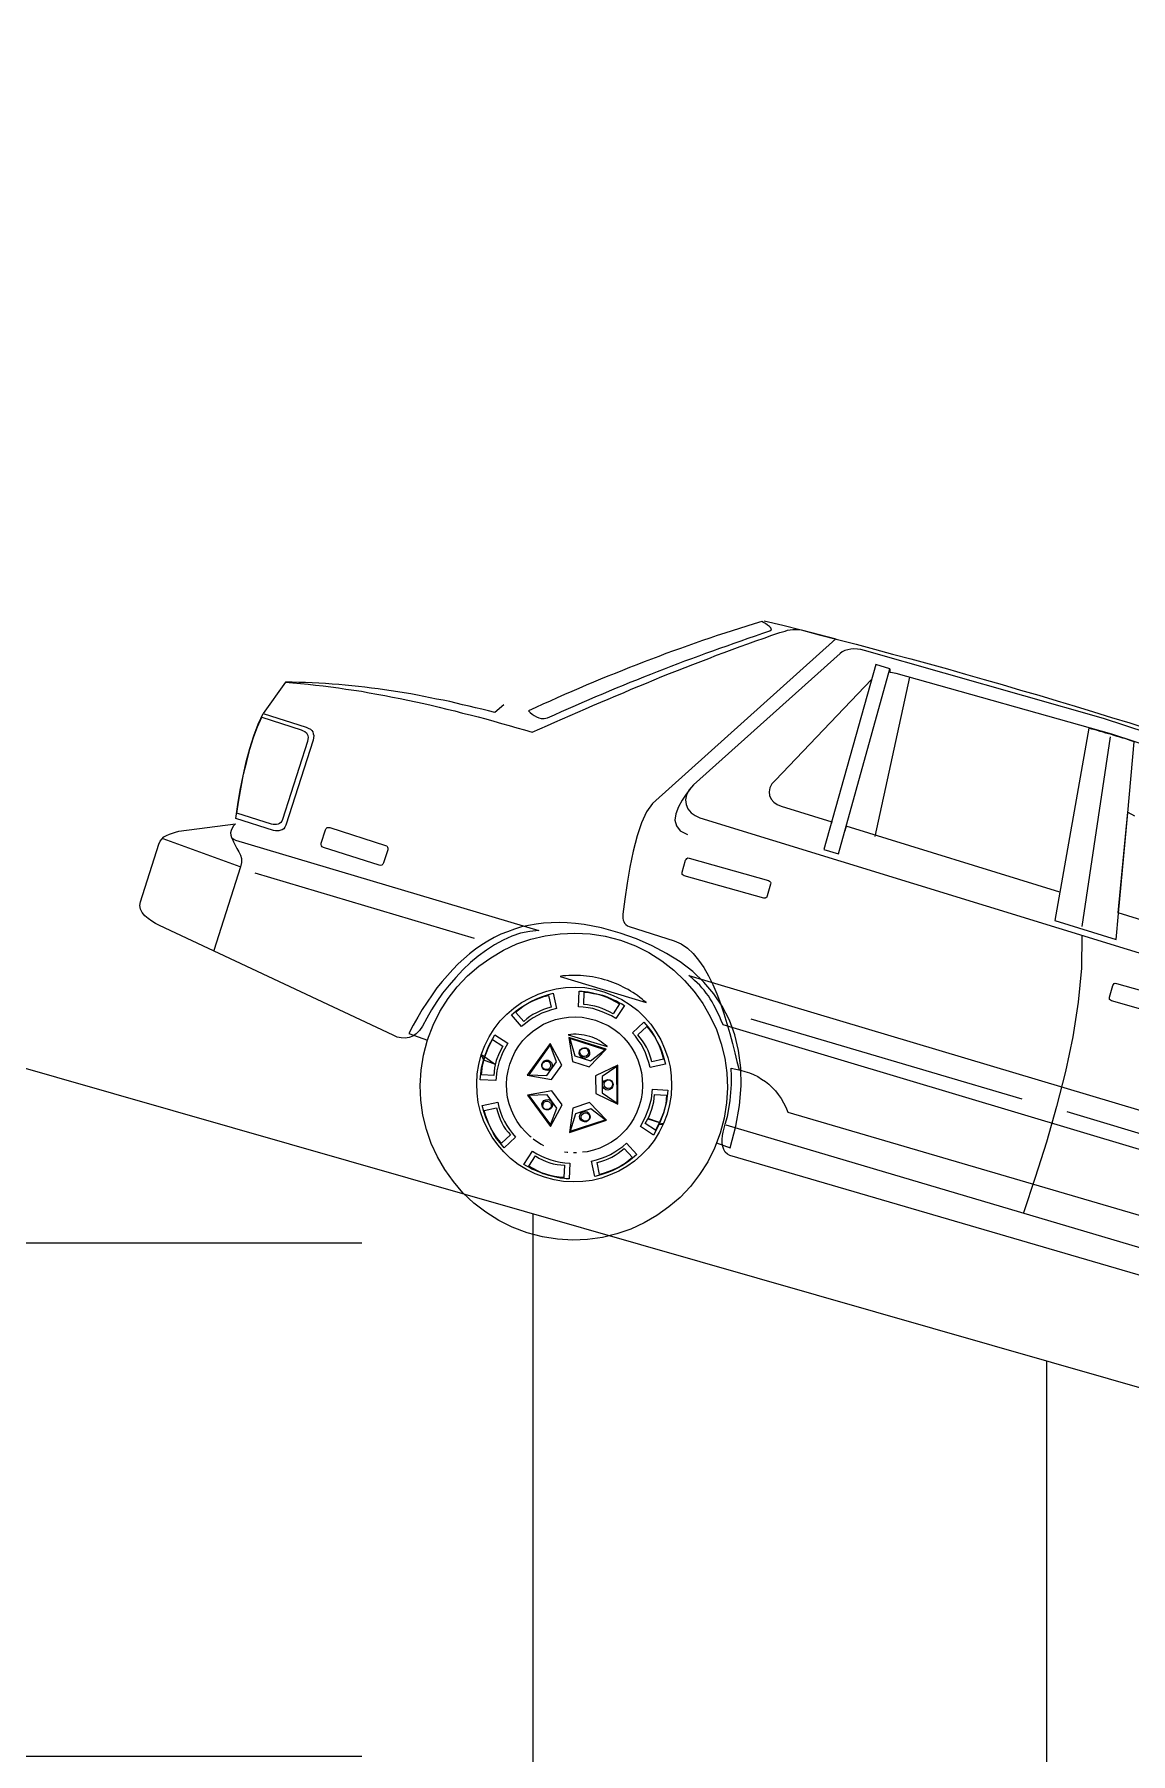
# Model space of a CAD drawing. Header units: centimetres. Extents: x -38353 to 28366, y -42745 to 17597.
# Drawn here: x 520.6 to 774.6, y -532.1 to -133.4 of the extents above; entities that cross this region are included whole.
import ezdxf

# ---------------------------------------------------------------- set-up
doc = ezdxf.new("R2010")
doc.units = ezdxf.units.CM
doc.header["$LTSCALE"] = 500
for name, color, linetype, lineweight in [('0-1', 250, 'Continuous', 9), ('A-DETL-GENF-2', 250, 'Continuous', 9), ('A-DETL-WIDE', 214, 'Continuous', 25), ('araba19_dwg-1', 250, 'Continuous', 9)]:
    doc.layers.add(name, color=color, linetype=linetype, lineweight=lineweight)

# ---------------------------------------------------------------- blocks, each defined once
blk = doc.blocks.new('araba19_dwg-V232-C vaziyet')
at = {"layer": '0-1'}
for p, q in [((-977.89, 4844.82), (-973.12, 4807.31)), ((-929.41, 4847.24), (-920.92, 4803.6)), ((-909.95, 4762), (-817.29, 4766.51)), ((-986.14, 4757.91), (-920.72, 4761.31)), ((-1105.77, 4751.47), (-1052.8, 4754.16)), ((-1109.44, 4751.65), (-1128.47, 4751.83)), ((-983.45, 4732.78), (-795.57, 4742.39))]:
    blk.add_line(p, q, dxfattribs=at)
at = {"layer": '0-1', "flags": 128}
for points in [[(-1013.95, 4845.93), (-1009.59, 4846.38), (-1005.22, 4846.77), (-1000.86, 4847.15), (-996.5, 4847.54), (-992.08, 4847.93), (-987.72, 4848.26), (-983.35, 4848.58), (-978.99, 4848.91), (-974.56, 4849.24), (-970.2, 4849.57), (-965.83, 4849.83), (-961.4, 4850.1), (-957.03, 4850.37), (-952.61, 4850.58), (-948.24, 4850.85), (-943.81, 4851.06), (-939.44, 4851.26), (-935.01, 4851.47), (-930.64, 4851.62), (-926.2, 4851.83), (-921.77, 4851.98)], [(-883.73, 4851.86), (-932.27, 4850.76), (-989.76, 4847.2), (-990.6, 4847.1), (-991.43, 4846.94), (-992.2, 4846.72), (-992.85, 4846.45), (-993.49, 4846.06), (-994.07, 4845.67), (-994.53, 4845.17), (-994.87, 4844.68), (-1016.73, 4804.64), (-1017.32, 4803.17), (-1017.5, 4801.91), (-1017.32, 4800.71), (-1016.86, 4799.72), (-1016.1, 4798.91), (-1015.11, 4798.3), (-1014.02, 4797.99), (-1012.81, 4797.87), (-822.33, 4805.75)], [(-982.83, 4845.13), (-982.55, 4844.42), (-981.9, 4844.51), (-981.18, 4844.61), (-929.32, 4848.02), (-889.23, 4848.9)], [(-1064.38, 4807.43), (-1065.71, 4805.08), (-1067.26, 4804.95), (-1068.82, 4804.82), (-1070.31, 4804.63), (-1071.86, 4804.49), (-1073.41, 4804.3), (-1074.91, 4804.17), (-1076.46, 4803.98), (-1077.95, 4803.78), (-1079.5, 4803.53), (-1080.99, 4803.34), (-1082.53, 4803.09), (-1084.02, 4802.9), (-1085.57, 4802.64), (-1087.06, 4802.39), (-1088.55, 4802.08), (-1090.09, 4801.83), (-1091.58, 4801.52), (-1093.07, 4801.21), (-1094.61, 4800.9), (-1096.1, 4800.59), (-1097.58, 4800.27), (-1099.06, 4799.9), (-1100.55, 4799.53), (-1102.03, 4799.16), (-1103.51, 4798.74), (-1104.99, 4798.36), (-1106.47, 4797.93), (-1107.95, 4797.44), (-1109.43, 4797.01), (-1110.9, 4796.52), (-1112.38, 4796.03), (-1113.86, 4795.54), (-1112.2, 4795.98), (-1110.48, 4796.42), (-1108.76, 4796.87), (-1107.04, 4797.25), (-1105.32, 4797.63), (-1103.59, 4798.01), (-1101.81, 4798.4), (-1100.09, 4798.72), (-1098.31, 4799.1), (-1096.52, 4799.42), (-1094.73, 4799.69), (-1092.95, 4800.01), (-1091.1, 4800.28), (-1089.31, 4800.55), (-1087.47, 4800.81), (-1085.68, 4801.08), (-1083.83, 4801.29), (-1081.98, 4801.55), (-1080.19, 4801.76), (-1078.34, 4801.97), (-1076.49, 4802.11), (-1074.64, 4802.32), (-1072.79, 4802.47), (-1070.94, 4802.68), (-1069.08, 4802.83), (-1067.23, 4802.97), (-1065.32, 4803.12), (-1063.46, 4803.21), (-1061.61, 4803.36), (-1059.75, 4803.45), (-1057.9, 4803.59), (-1056.04, 4803.68), (-1054.67, 4805.01), (-1053.23, 4806.33), (-1051.85, 4807.6), (-1050.47, 4808.92), (-1049.03, 4810.25), (-1047.66, 4811.58), (-1046.22, 4812.85), (-1044.84, 4814.17), (-1043.4, 4815.5), (-1042.02, 4816.77), (-1040.59, 4818.09), (-1039.14, 4819.36), (-1037.77, 4820.69), (-1036.33, 4821.96), (-1034.89, 4823.22), (-1033.45, 4824.55), (-1032.01, 4825.82), (-1030.57, 4827.09), (-1029.07, 4828.36), (-1027.63, 4829.63), (-1026.19, 4830.9), (-1024.69, 4832.17), (-1023.19, 4833.44), (-1021.75, 4834.7), (-1020.25, 4835.92), (-1018.75, 4837.19), (-1017.25, 4838.46), (-1015.75, 4839.67), (-1014.24, 4840.88), (-1012.68, 4842.15), (-1011.18, 4843.37), (-1009.62, 4844.58), (-1009.16, 4844.96), (-1008.63, 4845.29), (-1008.17, 4845.67), (-1007.58, 4845.93), (-1007.06, 4846.26), (-1006.47, 4846.47), (-1005.88, 4846.68), (-1005.22, 4846.77), (-996.92, 4847.52), (-1024.24, 4797.33), (-1024.92, 4795.07), (-1025.21, 4792.3), (-1025.11, 4789.07), (-1024.82, 4785.48), (-1024.28, 4781.73), (-1023.63, 4777.98), (-1022.91, 4774.35), (-1022.21, 4770.9), (-1022.07, 4770.43), (-1021.87, 4770.02), (-1021.67, 4769.61), (-1021.42, 4769.32), (-1021.1, 4769.04), (-1020.73, 4768.82), (-1020.31, 4768.71), (-1019.83, 4768.68), (-1008.92, 4769.01), (-1007.18, 4768.92), (-1005.48, 4768.46), (-1003.76, 4767.7), (-1002.09, 4766.7), (-1000.35, 4765.46), (-998.73, 4764.04), (-997.09, 4762.43), (-995.51, 4760.71), (-993.92, 4758.86), (-992.45, 4756.95), (-990.98, 4754.98), (-989.63, 4753.07), (-988.27, 4751.09), (-987.05, 4749.23), (-985.88, 4747.49), (-984.78, 4745.8)], [(-985.95, 4841.38), (-999.2, 4811.95), (-999.68, 4810.85), (-999.82, 4809.82), (-999.71, 4808.93), (-999.31, 4808.11), (-998.68, 4807.48), (-997.88, 4807.03), (-996.97, 4806.78), (-995.95, 4806.71), (-983.67, 4807.23), (-983.65, 4806.87)], [(-836.62, 4812.45), (-914.06, 4809.38), (-919.75, 4832.15), (-918, 4831.88)], [(-928.4, 4809.42), (-980.2, 4807.33), (-980.15, 4806.25)], [(-1017.1, 4803.55), (-1017.63, 4802.02), (-1018.03, 4800.38), (-1018.36, 4798.63), (-1018.35, 4796.95), (-1018.09, 4795.46), (-1017.32, 4794.3), (-1016.08, 4793.51), (-1014.21, 4793.3)], [(-920.29, 4801.71), (-917.79, 4794.45), (-915.87, 4786.8), (-914.41, 4778.83), (-913.3, 4770.66), (-912.55, 4762.3), (-912.02, 4753.74), (-911.73, 4745.11), (-911.56, 4736.48)], [(-1113.86, 4795.54), (-1116.33, 4786.97), (-1105.85, 4787.28), (-1105.3, 4787.25), (-1104.76, 4787.16), (-1104.33, 4787), (-1104.02, 4786.77), (-1103.77, 4786.42), (-1103.51, 4786.07), (-1103.42, 4785.54), (-1103.34, 4785), (-1102.72, 4764.27), (-1102.75, 4763.79), (-1102.91, 4763.36), (-1103.14, 4763.05), (-1103.43, 4762.8), (-1103.78, 4762.54), (-1104.13, 4762.41), (-1104.54, 4762.27), (-1104.96, 4762.19), (-1114.19, 4761.93), (-1114.82, 4765.14), (-1115.4, 4768.47), (-1115.85, 4771.81), (-1116.25, 4775.09), (-1116.52, 4778.26), (-1116.61, 4781.37), (-1116.56, 4784.26), (-1116.33, 4786.97)], [(-791.32, 4764.2), (-991.73, 4754.41), (-992.49, 4755.21), (-993.19, 4756.02), (-993.94, 4756.7), (-994.57, 4757.39), (-995.26, 4758.02), (-995.89, 4758.59), (-996.57, 4759.1), (-997.2, 4759.61), (-997.88, 4760.06), (-998.56, 4760.51), (-999.24, 4760.89), (-999.92, 4761.28), (-1000.65, 4761.61), (-1001.39, 4761.93), (-1002.18, 4762.25), (-1003.04, 4762.57), (-785.45, 4773.29)], [(-984.07, 4728.07), (-980.7, 4728.05), (-981.13, 4733.25), (-981.96, 4738.07), (-983.07, 4742.46), (-984.57, 4746.41), (-986.36, 4749.98), (-988.37, 4753.13), (-990.72, 4755.96), (-993.36, 4758.41), (-996.16, 4760.5), (-999.24, 4762.27), (-1002.49, 4763.74), (-1005.97, 4764.89), (-1009.6, 4765.68), (-1013.35, 4766.22), (-1017.32, 4766.52), (-1021.34, 4766.51), (-1023.56, 4766.4), (-1025.77, 4766.24), (-1027.86, 4765.96), (-1029.82, 4765.62), (-1031.78, 4765.17), (-1033.68, 4764.72), (-1035.45, 4764.16), (-1037.16, 4763.48), (-1038.81, 4762.8), (-1040.39, 4762), (-1041.91, 4761.15), (-1043.37, 4760.24), (-1044.7, 4759.22), (-1046.03, 4758.14), (-1047.3, 4757.06), (-1048.5, 4755.86), (-1049.58, 4754.55), (-1050.66, 4753.24), (-1051.67, 4751.87), (-1052.62, 4750.38), (-1053.51, 4748.84), (-1054.33, 4747.3), (-1055.09, 4745.65), (-1055.8, 4743.93), (-1056.49, 4742.16), (-1057.13, 4740.39), (-1057.64, 4738.51), (-1058.15, 4736.56), (-1058.65, 4734.56), (-1059.03, 4732.5), (-1059.42, 4730.44), (-1059.73, 4728.27), (-1055.17, 4728.25), (-1055.19, 4728.73), (-1055.17, 4728.73)], [(-1113.42, 4757.22), (-1112.85, 4756.59), (-1112.23, 4756.02), (-1111.6, 4755.45), (-1110.91, 4754.89), (-1110.34, 4754.25), (-1109.83, 4753.56), (-1109.55, 4752.73), (-1109.38, 4751.72), (-1108.78, 4731.35)], [(-799.48, 4736.33), (-980.14, 4726.4), (-980.81, 4726.49), (-981.42, 4726.76), (-981.92, 4727.22), (-982.43, 4727.79), (-982.82, 4728.49), (-983.1, 4729.26), (-983.32, 4730.15), (-983.42, 4730.98), (-983.57, 4732.84), (-983.72, 4734.69), (-983.98, 4736.53), (-984.37, 4738.38), (-984.82, 4740.22), (-985.33, 4742.05), (-985.95, 4743.82), (-986.63, 4745.53), (-985.56, 4745.7), (-984.43, 4745.87), (-983.35, 4745.92), (-982.27, 4745.98), (-981.25, 4745.9), (-980.16, 4745.78), (-979.13, 4745.52), (-978.1, 4745.27), (-977.12, 4744.96), (-976.14, 4744.53), (-975.22, 4744.03), (-974.29, 4743.41), (-973.36, 4742.8), (-972.49, 4742.06), (-971.67, 4741.26), (-970.84, 4740.34), (-795.08, 4749.92)], [(-1025.03, 4715.03), (-1025.27, 4715.08), (-1025.39, 4715.14), (-1026.68, 4715.74), (-1027.97, 4716.45), (-1029.22, 4717.36), (-1030.34, 4718.32), (-1031.41, 4719.41), (-1032.37, 4720.63), (-1033.21, 4721.91), (-1033.88, 4723.25), (-1034.48, 4724.73), (-1034.92, 4726.21), (-1035.17, 4727.75), (-1035.3, 4729.37), (-1035.26, 4730.99), (-1035.1, 4732.55), (-1034.75, 4734.07), (-1034.28, 4735.53), (-1033.62, 4736.94), (-1032.9, 4738.24), (-1032.01, 4739.48), (-1031.04, 4740.67), (-1029.95, 4741.68), (-1028.73, 4742.64), (-1027.45, 4743.48), (-1026.11, 4744.14), (-1024.63, 4744.75), (-1023.15, 4745.18), (-1021.61, 4745.43), (-1019.99, 4745.57), (-1018.37, 4745.53), (-1016.8, 4745.36), (-1015.28, 4745.01), (-1013.82, 4744.54), (-1012.41, 4743.89), (-1011.12, 4743.17), (-1009.88, 4742.27), (-1008.69, 4741.31), (-1007.68, 4740.21), (-1006.72, 4739), (-1005.88, 4737.72), (-1005.22, 4736.37), (-1004.61, 4734.9), (-1004.18, 4733.42), (-1003.92, 4731.87), (-1003.79, 4730.26), (-1003.83, 4728.64), (-1004, 4727.07), (-1004.34, 4725.55), (-1004.82, 4724.09), (-1005.47, 4722.68), (-1006.19, 4721.39), (-1007.09, 4720.14), (-1008.05, 4719.02), (-1009.14, 4717.95), (-1010.36, 4716.99), (-1011.64, 4716.15), (-1012.64, 4715.68)], [(-1024.42, 4714.82), (-1023.81, 4714.61), (-1022.29, 4714.26), (-1021.69, 4714.17)], [(-1015.76, 4714.51), (-1015.94, 4714.44), (-1016.53, 4714.36)], [(-1013.87, 4715.14), (-1014.46, 4714.87), (-1014.52, 4714.87)]]:
    blk.add_lwpolyline(points, dxfattribs=at)
for points in [[(-919.69, 4832.04), (-923.75, 4848.05), (-924.47, 4848.01), (-925.18, 4848.04), (-925.84, 4848.01), (-926.56, 4847.97), (-927.28, 4847.94), (-927.94, 4847.91), (-928.6, 4847.88), (-929.32, 4847.9), (-929.97, 4847.81), (-930.63, 4847.78), (-931.29, 4847.75), (-932.01, 4847.71), (-932.67, 4847.68), (-933.33, 4847.65), (-934.04, 4847.56), (-934.7, 4847.53), (-927.31, 4802.88), (-912.46, 4803.46), (-913.93, 4809.27), (-913.94, 4809.39)], [(-1058.53, 4808.06), (-1058.04, 4807.79), (-1057.49, 4807.57), (-1056.94, 4807.42), (-1056.34, 4807.33), (-1055.74, 4807.3), (-1055.14, 4807.38), (-1054.49, 4807.6), (-1053.79, 4807.99), (-1052.52, 4809.19), (-1051.26, 4810.45), (-1049.94, 4811.65), (-1048.68, 4812.85), (-1047.42, 4814.05), (-1046.15, 4815.19), (-1044.89, 4816.39), (-1043.62, 4817.53), (-1042.35, 4818.67), (-1041.09, 4819.87), (-1039.76, 4821.01), (-1038.5, 4822.15), (-1037.23, 4823.23), (-1035.96, 4824.37), (-1034.64, 4825.52), (-1033.37, 4826.6), (-1032.04, 4827.74), (-1030.77, 4828.82), (-1029.45, 4829.96), (-1028.18, 4831.04), (-1026.85, 4832.12), (-1025.52, 4833.27), (-1024.19, 4834.35), (-1022.87, 4835.43), (-1021.54, 4836.51), (-1020.15, 4837.6), (-1018.82, 4838.68), (-1017.49, 4839.77), (-1016.11, 4840.91), (-1014.72, 4842), (-1013.33, 4843.08), (-1011.94, 4844.17), (-1011.72, 4844.48), (-1011.79, 4844.72), (-1012.04, 4844.94), (-1012.4, 4845.11), (-1012.89, 4845.26), (-1013.44, 4845.42), (-1013.98, 4845.51), (-1014.47, 4845.61), (-1015.92, 4844.52), (-1017.37, 4843.43), (-1018.81, 4842.34), (-1020.2, 4841.26), (-1021.65, 4840.17), (-1023.1, 4839.08), (-1024.48, 4837.94), (-1025.94, 4836.85), (-1027.32, 4835.7), (-1028.7, 4834.55), (-1030.09, 4833.41), (-1031.48, 4832.32), (-1032.93, 4831.18), (-1034.25, 4829.97), (-1035.63, 4828.83), (-1037.02, 4827.68), (-1038.4, 4826.48), (-1039.79, 4825.33), (-1041.11, 4824.13), (-1042.49, 4822.92), (-1043.88, 4821.72), (-1045.2, 4820.52), (-1046.52, 4819.31), (-1047.91, 4818.11), (-1049.23, 4816.84), (-1050.55, 4815.64), (-1051.93, 4814.38), (-1053.25, 4813.11), (-1054.57, 4811.85), (-1055.89, 4810.59), (-1057.21, 4809.33)], [(-986.18, 4844.97), (-983.24, 4800.53), (-979.76, 4800.69), (-982.83, 4845.13)], [(-909, 4793.84), (-889.86, 4795.11), (-889.62, 4795.06), (-889.37, 4794.95), (-889.24, 4794.72), (-889.17, 4794.48), (-888.98, 4791.61), (-889.03, 4791.37), (-889.13, 4791.12), (-889.31, 4790.94), (-889.6, 4790.86), (-908.68, 4789.66), (-908.98, 4789.7), (-909.23, 4789.81), (-909.36, 4789.99), (-909.43, 4790.28), (-909.62, 4793.1), (-909.58, 4793.4), (-909.47, 4793.64), (-909.3, 4793.77)], [(-1012.05, 4788.25), (-992.97, 4789.45), (-992.67, 4789.4), (-992.42, 4789.29), (-992.29, 4789.12), (-992.22, 4788.82), (-992.03, 4786.01), (-992.07, 4785.71), (-992.18, 4785.47), (-992.36, 4785.34), (-992.65, 4785.26), (-1011.79, 4784), (-1012.04, 4784.05), (-1012.28, 4784.15), (-1012.41, 4784.39), (-1012.48, 4784.62), (-1012.68, 4787.5), (-1012.63, 4787.74), (-1012.52, 4787.98), (-1012.35, 4788.17)], [(-1116.29, 4786.07), (-1106.76, 4786.34), (-1106.22, 4786.31), (-1105.8, 4786.27), (-1105.37, 4786.11), (-1105.06, 4785.88), (-1104.81, 4785.59), (-1104.61, 4785.24), (-1104.53, 4784.83), (-1104.44, 4784.29), (-1103.85, 4765.3), (-1103.89, 4764.88), (-1104.05, 4764.51), (-1104.21, 4764.2), (-1104.5, 4763.95), (-1104.79, 4763.75), (-1105.15, 4763.62), (-1105.5, 4763.48), (-1105.92, 4763.4), (-1114.37, 4763.18), (-1114.93, 4766.15), (-1115.43, 4769.13), (-1115.87, 4772.17), (-1116.19, 4775.21), (-1116.45, 4778.14), (-1116.53, 4780.96), (-1116.47, 4783.6)], [(-1092.9, 4767.2), (-1079.35, 4767.6), (-1079.05, 4767.55), (-1078.8, 4767.39), (-1078.61, 4767.15), (-1078.54, 4766.8), (-1078.45, 4763.62), (-1078.49, 4763.26), (-1078.66, 4763.01), (-1078.89, 4762.82), (-1079.25, 4762.74), (-1092.73, 4762.35), (-1093.09, 4762.39), (-1093.34, 4762.56), (-1093.53, 4762.79), (-1093.6, 4763.14), (-1093.7, 4766.38), (-1093.65, 4766.68), (-1093.49, 4766.99), (-1093.25, 4767.12)], [(-1020.67, 4764.98), (-1017.01, 4764.91), (-1013.51, 4764.48), (-1010.05, 4763.68), (-1006.76, 4762.58), (-1003.57, 4761.17), (-1000.61, 4759.45), (-997.81, 4757.48), (-995.19, 4755.27), (-992.79, 4752.86), (-990.69, 4750.14), (-988.81, 4747.29), (-987.22, 4744.18), (-985.93, 4741), (-984.94, 4737.63), (-984.29, 4734.12), (-984, 4730.47), (-984.06, 4726.81), (-984.5, 4723.32), (-985.29, 4719.86), (-986.4, 4716.56), (-987.81, 4713.38), (-989.53, 4710.42), (-991.49, 4707.62), (-993.71, 4705), (-996.12, 4702.6), (-998.84, 4700.5), (-1001.69, 4698.62), (-1004.79, 4697.03), (-1007.97, 4695.74), (-1011.34, 4694.74), (-1014.85, 4694.1), (-1018.5, 4693.81), (-1022.16, 4693.87), (-1025.66, 4694.31), (-1029.12, 4695.1), (-1032.41, 4696.21), (-1035.6, 4697.62), (-1038.56, 4699.33), (-1041.35, 4701.3), (-1043.98, 4703.52), (-1046.37, 4705.93), (-1048.48, 4708.65), (-1050.36, 4711.5), (-1051.94, 4714.6), (-1053.23, 4717.78), (-1054.23, 4721.15), (-1054.88, 4724.66), (-1055.17, 4728.31), (-1055.11, 4731.97), (-1054.67, 4735.47), (-1053.87, 4738.93), (-1052.77, 4742.22), (-1051.36, 4745.41), (-1049.64, 4748.37), (-1047.67, 4751.16), (-1045.46, 4753.79), (-1043.05, 4756.18), (-1040.33, 4758.29), (-1037.48, 4760.16), (-1034.38, 4761.75), (-1031.2, 4763.04), (-1027.82, 4764.04), (-1024.32, 4764.69)], [(-1113.83, 4760.69), (-1114.1, 4760.13), (-1114.19, 4759.53), (-1114.28, 4758.92), (-1114.2, 4758.39), (-1113.99, 4757.86), (-1113.61, 4757.46), (-1113.18, 4757.24), (-1112.52, 4757.15), (-1039.31, 4760.8), (-1041.19, 4759.92), (-1043.06, 4758.82), (-1044.74, 4757.48), (-1046.34, 4755.96), (-1047.88, 4754.27), (-1049.24, 4752.46), (-1050.59, 4750.54), (-1051.75, 4748.51), (-1052.85, 4746.35), (-1053.82, 4744.15), (-1054.68, 4741.95), (-1055.47, 4739.69), (-1056.09, 4737.44), (-1056.64, 4735.19), (-1057.02, 4733.02), (-1057.34, 4730.9), (-1057.64, 4729.75), (-1058.08, 4728.77), (-1058.64, 4727.96), (-1059.33, 4727.39), (-1060.15, 4726.93), (-1061.04, 4726.71), (-1061.99, 4726.6), (-1063.02, 4726.67), (-1122.58, 4732.61), (-1123.6, 4732.74), (-1124.57, 4732.94), (-1125.61, 4733.25), (-1126.52, 4733.62), (-1127.33, 4734.13), (-1127.96, 4734.76), (-1128.41, 4735.46), (-1128.57, 4736.35), (-1129, 4750.37), (-1128.97, 4751.09), (-1128.76, 4751.7), (-1128.43, 4752.32), (-1127.98, 4752.88), (-1127.46, 4753.38), (-1126.88, 4753.83), (-1126.3, 4754.28), (-1125.67, 4754.73)], [(-1020.32, 4752.45), (-1018.04, 4752.38), (-1015.8, 4752.13), (-1013.62, 4751.63), (-1011.49, 4750.95), (-1009.52, 4750.03), (-1007.61, 4748.98), (-1005.81, 4747.68), (-1004.19, 4746.32), (-1002.67, 4744.71), (-1001.33, 4743.03), (-1000.1, 4741.17), (-999.11, 4739.24), (-998.3, 4737.18), (-997.65, 4735.05), (-997.25, 4732.85), (-997.08, 4730.52), (-997.15, 4728.23), (-997.41, 4726), (-997.9, 4723.82), (-998.58, 4721.69), (-999.51, 4719.72), (-1000.56, 4717.81), (-1001.85, 4716.01), (-1003.22, 4714.39), (-1004.82, 4712.87), (-1006.5, 4711.53), (-1008.36, 4710.3), (-1010.3, 4709.31), (-1012.36, 4708.49), (-1014.49, 4707.85), (-1016.69, 4707.45), (-1019.02, 4707.28), (-1021.3, 4707.35), (-1023.53, 4707.6), (-1025.72, 4708.1), (-1027.85, 4708.78), (-1029.81, 4709.71), (-1031.72, 4710.76), (-1033.53, 4712.05), (-1035.15, 4713.47), (-1036.67, 4715.02), (-1038.01, 4716.7), (-1039.23, 4718.56), (-1040.23, 4720.5), (-1041.04, 4722.56), (-1041.68, 4724.69), (-1042.09, 4726.89), (-1042.26, 4729.22), (-1042.19, 4731.5), (-1041.93, 4733.73), (-1041.43, 4735.91), (-1040.76, 4738.05), (-1039.83, 4740.01), (-1038.78, 4741.92), (-1037.49, 4743.72), (-1036.06, 4745.35), (-1034.51, 4746.86), (-1032.84, 4748.2), (-1030.97, 4749.43), (-1029.04, 4750.42), (-1026.98, 4751.24), (-1024.85, 4751.88), (-1022.65, 4752.28)], [(-1010.28, 4753.35), (-1010.89, 4753.56), (-1011.44, 4753.77), (-1012.05, 4753.98), (-1012.66, 4754.2), (-1013.27, 4754.35), (-1013.93, 4754.5), (-1014.54, 4754.65), (-1015.21, 4754.8), (-1015.81, 4754.89), (-1016.48, 4754.98), (-1017.14, 4755.06), (-1017.8, 4755.09), (-1018.46, 4755.12), (-1019.12, 4755.15), (-1019.79, 4755.18), (-1020.44, 4755.15), (-1021.16, 4755.11), (-1021.88, 4755.08), (-1022.6, 4754.99), (-1023.25, 4754.89), (-1023.97, 4754.8), (-1024.68, 4754.65), (-1025.33, 4754.5), (-1025.99, 4754.34), (-1026.7, 4754.19), (-1027.35, 4753.98), (-1028, 4753.77), (-1028.65, 4753.5), (-1029.24, 4753.29), (-1029.89, 4753.02), (-1030.53, 4752.75), (-1031.12, 4752.42)], [(-1025.82, 4750.69), (-1025.11, 4750.91), (-1024.45, 4751.06), (-1023.74, 4751.21), (-1023.08, 4751.3), (-1022.43, 4751.39), (-1021.71, 4751.49), (-1021.05, 4751.52), (-1020.39, 4751.55), (-1019.68, 4751.58), (-1019.02, 4751.56), (-1018.35, 4751.53), (-1017.63, 4751.44), (-1016.91, 4751.41), (-1016.24, 4751.27), (-1015.52, 4751.18), (-1014.79, 4751.04), (-1015.64, 4747.51), (-1016.8, 4747.76), (-1018, 4747.88), (-1019.15, 4747.95), (-1020.29, 4747.96), (-1021.48, 4747.9), (-1022.55, 4747.73), (-1023.68, 4747.5), (-1024.75, 4747.2)], [(-1024.62, 4750.81), (-1023.55, 4751.1), (-1022.48, 4751.27), (-1021.47, 4751.44), (-1020.39, 4751.49), (-1019.31, 4751.48), (-1018.23, 4751.41), (-1017.14, 4751.22), (-1015.99, 4751.04), (-1016.64, 4748.31), (-1017.55, 4748.51), (-1018.51, 4748.58), (-1019.42, 4748.66), (-1020.32, 4748.67), (-1021.22, 4748.63), (-1022.11, 4748.47), (-1022.94, 4748.31), (-1023.77, 4748.09)], [(-1009.23, 4748.9), (-1008, 4748.18), (-1006.88, 4747.39), (-1005.82, 4746.6), (-1004.82, 4745.69), (-1003.81, 4744.71), (-1002.92, 4743.68), (-1002.09, 4742.58), (-1001.25, 4741.36), (-1004.35, 4739.47), (-1005.05, 4740.46), (-1005.76, 4741.38), (-1006.52, 4742.31), (-1007.34, 4743.11), (-1008.15, 4743.85), (-1009.08, 4744.53), (-1010.01, 4745.14), (-1010.94, 4745.7)], [(-1038.76, 4740.24), (-1038.04, 4741.47), (-1037.31, 4742.59), (-1036.46, 4743.65), (-1035.55, 4744.65), (-1034.63, 4745.6), (-1033.6, 4746.49), (-1032.44, 4747.38), (-1031.28, 4748.21), (-1029.39, 4745.12), (-1030.38, 4744.42), (-1031.3, 4743.71), (-1032.23, 4742.95), (-1033.03, 4742.13), (-1033.77, 4741.26), (-1034.45, 4740.39), (-1035.06, 4739.46), (-1035.62, 4738.47)], [(-1038.02, 4741.12), (-1037.47, 4742.1), (-1036.91, 4742.97), (-1036.23, 4743.84), (-1035.55, 4744.59), (-1034.74, 4745.35), (-1033.94, 4746.05), (-1033.07, 4746.75), (-1032.14, 4747.39), (-1030.64, 4745), (-1031.4, 4744.49), (-1032.15, 4743.91), (-1032.84, 4743.28), (-1033.48, 4742.65), (-1034.1, 4742.02), (-1034.61, 4741.28), (-1035.11, 4740.53), (-1035.56, 4739.79)], [(-1008.3, 4748.16), (-1007.37, 4747.61), (-1006.44, 4746.99), (-1005.63, 4746.37), (-1004.82, 4745.63), (-1004.12, 4744.88), (-1003.42, 4744.07), (-1002.72, 4743.21), (-1002.08, 4742.28), (-1004.47, 4740.79), (-1004.98, 4741.54), (-1005.56, 4742.29), (-1006.13, 4742.99), (-1006.76, 4743.62), (-1007.45, 4744.18), (-1008.13, 4744.69), (-1008.88, 4745.2), (-1009.62, 4745.64)], [(-1015.39, 4740.75), (-1015.93, 4740.96), (-1016.48, 4741.12), (-1017.03, 4741.27), (-1017.58, 4741.42), (-1018.18, 4741.51), (-1018.78, 4741.55), (-1019.38, 4741.58), (-1019.98, 4741.55), (-1020.64, 4741.52), (-1021.3, 4741.43), (-1021.89, 4741.34), (-1022.49, 4741.19), (-1023.14, 4741.04), (-1023.73, 4740.83), (-1024.26, 4740.57), (-1024.84, 4740.3)], [(-1030.63, 4728.27), (-1025.04, 4729.19), (-1023.84, 4733.15), (-1028.11, 4736.96)], [(-1030.34, 4728.46), (-1026.38, 4729.73), (-1025.3, 4733.44), (-1027.97, 4736.67)], [(-1024.46, 4739.78), (-1021.82, 4734.74), (-1017.75, 4734.88), (-1015.41, 4740.09)], [(-1024.21, 4739.61), (-1021.77, 4736.19), (-1017.93, 4736.31), (-1015.64, 4739.84)], [(-1019.91, 4738.79), (-1019.43, 4738.7), (-1019.06, 4738.47), (-1018.8, 4738.07), (-1018.65, 4737.59), (-1018.75, 4737.11), (-1018.97, 4736.74), (-1019.32, 4736.48), (-1019.8, 4736.34), (-1020.28, 4736.44), (-1020.71, 4736.66), (-1020.97, 4737.06), (-1021.11, 4737.54), (-1021.02, 4738.02), (-1020.73, 4738.4), (-1020.38, 4738.65)], [(-1019.97, 4738.67), (-1019.6, 4738.63), (-1019.29, 4738.4), (-1019.04, 4738.06), (-1018.96, 4737.7), (-1019, 4737.34), (-1019.23, 4737.03), (-1019.57, 4736.77), (-1019.93, 4736.69), (-1020.3, 4736.8), (-1020.67, 4737.02), (-1020.92, 4737.3), (-1021, 4737.66), (-1020.9, 4738.03), (-1020.67, 4738.34), (-1020.38, 4738.59)], [(-1011.63, 4737.51), (-1015.64, 4733.42), (-1014.25, 4729.58), (-1008.59, 4728.95)], [(-1011.73, 4737.14), (-1014.21, 4733.78), (-1012.9, 4730.19), (-1008.83, 4729.12)], [(-1040.55, 4723.66), (-1041.22, 4726.33), (-1041.41, 4729.02), (-1041.3, 4731.78), (-1040.89, 4734.62), (-1037.37, 4733.77), (-1037.74, 4731.41), (-1037.87, 4729.13), (-1037.65, 4726.86), (-1037.12, 4724.66)], [(-1040.67, 4724.85), (-1041.19, 4726.93), (-1041.35, 4729.02), (-1041.27, 4731.18), (-1040.96, 4733.42), (-1038.23, 4732.77), (-1038.5, 4730.89), (-1038.53, 4729.09), (-1038.39, 4727.36), (-1037.95, 4725.64)], [(-1028.25, 4732.34), (-1028.03, 4732.77), (-1027.68, 4733.03), (-1027.26, 4733.17), (-1026.78, 4733.13), (-1026.35, 4732.91), (-1026.04, 4732.56), (-1025.89, 4732.09), (-1025.93, 4731.61), (-1026.15, 4731.18), (-1026.5, 4730.92), (-1026.97, 4730.78), (-1027.45, 4730.82), (-1027.88, 4731.04), (-1028.14, 4731.38), (-1028.28, 4731.86)], [(-1028.18, 4732.16), (-1028.02, 4732.53), (-1027.67, 4732.79), (-1027.31, 4732.92), (-1026.95, 4732.88), (-1026.64, 4732.72), (-1026.39, 4732.37), (-1026.25, 4732.01), (-1026.29, 4731.65), (-1026.46, 4731.28), (-1026.8, 4731.03), (-1027.16, 4730.89), (-1027.52, 4730.93), (-1027.89, 4731.1), (-1028.08, 4731.45), (-1028.22, 4731.8)], [(-1011.17, 4732.85), (-1011.09, 4732.37), (-1011.19, 4731.89), (-1011.47, 4731.52), (-1011.88, 4731.26), (-1012.35, 4731.17), (-1012.84, 4731.33), (-1013.21, 4731.61), (-1013.47, 4732.02), (-1013.55, 4732.49), (-1013.4, 4732.98), (-1013.11, 4733.29), (-1012.7, 4733.55), (-1012.23, 4733.64), (-1011.74, 4733.54), (-1011.43, 4733.26)], [(-1011.29, 4732.9), (-1011.27, 4732.48), (-1011.32, 4732.12), (-1011.54, 4731.81), (-1011.89, 4731.61), (-1012.25, 4731.54), (-1012.61, 4731.64), (-1012.92, 4731.87), (-1013.12, 4732.22), (-1013.2, 4732.63), (-1013.1, 4733), (-1012.87, 4733.31), (-1012.58, 4733.5), (-1012.17, 4733.58), (-1011.8, 4733.48), (-1011.49, 4733.25)], [(-998.78, 4735.9), (-998.17, 4733.22), (-997.92, 4730.54), (-998.03, 4727.77), (-998.44, 4724.93), (-1001.96, 4725.79), (-1001.59, 4728.14), (-1001.52, 4730.49), (-1001.68, 4732.7), (-1002.21, 4734.89)], [(-998.66, 4734.7), (-998.14, 4732.62), (-997.98, 4730.54), (-998.06, 4728.37), (-998.37, 4726.14), (-1001.11, 4726.85), (-1000.83, 4728.66), (-1000.8, 4730.46), (-1000.94, 4732.19), (-1001.38, 4733.91)], [(-1042.26, 4729.22), (-1041.37, 4728.24), (-1041.41, 4729.02)], [(-1038.43, 4728.2), (-1041.31, 4728.24), (-1041.35, 4729.02)], [(-1021.61, 4718.85), (-1020.73, 4724.48), (-1024.08, 4726.78), (-1029.05, 4723.96)], [(-1021.69, 4719.21), (-1021.64, 4723.35), (-1024.8, 4725.54), (-1028.75, 4723.98)], [(-1024.71, 4722.37), (-1025.03, 4722.71), (-1025.23, 4723.12), (-1025.19, 4723.61), (-1025.03, 4724.03), (-1024.69, 4724.35), (-1024.22, 4724.55), (-1023.74, 4724.57), (-1023.31, 4724.36), (-1022.99, 4724.01), (-1022.79, 4723.6), (-1022.77, 4723.12), (-1022.99, 4722.69), (-1023.33, 4722.37), (-1023.8, 4722.17), (-1024.28, 4722.15)], [(-1009.82, 4724.57), (-1014.92, 4727.09), (-1018.16, 4724.6), (-1017, 4719.01)], [(-1010.18, 4724.56), (-1014.14, 4725.87), (-1017.15, 4723.57), (-1016.95, 4719.32)], [(-1014.11, 4722.69), (-1014.52, 4722.49), (-1015, 4722.47), (-1015.42, 4722.57), (-1015.8, 4722.91), (-1016.06, 4723.32), (-1016.08, 4723.8), (-1015.92, 4724.22), (-1015.64, 4724.6), (-1015.17, 4724.8), (-1014.69, 4724.88), (-1014.27, 4724.72), (-1013.89, 4724.38), (-1013.69, 4723.97), (-1013.67, 4723.49), (-1013.83, 4723.06)], [(-1014.12, 4722.87), (-1014.47, 4722.67), (-1014.83, 4722.66), (-1015.19, 4722.76), (-1015.5, 4722.99), (-1015.64, 4723.34), (-1015.66, 4723.7), (-1015.55, 4724.06), (-1015.33, 4724.37), (-1014.98, 4724.57), (-1014.56, 4724.59), (-1014.2, 4724.49), (-1013.88, 4724.2), (-1013.74, 4723.85), (-1013.73, 4723.49), (-1013.83, 4723.18)], [(-998.11, 4728.13), (-1000.93, 4728.11), (-1000.92, 4728.06)], [(-998.03, 4727.77), (-997.15, 4728.11), (-997.15, 4728.23)], [(-1024.53, 4722.38), (-1024.79, 4722.67), (-1024.93, 4723.08), (-1024.94, 4723.44), (-1024.84, 4723.8), (-1024.55, 4724.06), (-1024.2, 4724.19), (-1023.78, 4724.15), (-1023.41, 4723.99), (-1023.16, 4723.7), (-1023.02, 4723.35), (-1023, 4722.99), (-1023.17, 4722.62), (-1023.45, 4722.37), (-1023.81, 4722.23), (-1024.17, 4722.21)], [(-1000.57, 4719.37), (-1001.29, 4718.14), (-1002.02, 4717.02), (-1002.87, 4715.9), (-1003.72, 4714.9), (-1004.7, 4713.96), (-1005.73, 4713.07), (-1006.89, 4712.17), (-1008.05, 4711.34), (-1009.94, 4714.43), (-1008.95, 4715.14), (-1008.02, 4715.84), (-1007.1, 4716.6), (-1006.3, 4717.42), (-1005.56, 4718.29), (-1004.88, 4719.17), (-1004.27, 4720.1), (-1003.71, 4721.08)], [(-1030.1, 4710.65), (-1031.33, 4711.37), (-1032.45, 4712.1), (-1033.51, 4712.95), (-1034.51, 4713.87), (-1035.52, 4714.84), (-1036.41, 4715.88), (-1037.3, 4716.97), (-1038.14, 4718.19), (-1034.99, 4720.08), (-1034.34, 4719.09), (-1033.64, 4718.17), (-1032.87, 4717.24), (-1032.05, 4716.44), (-1031.18, 4715.7), (-1030.31, 4715.02), (-1029.38, 4714.41), (-1028.39, 4713.85)], [(-1031.03, 4711.39), (-1031.96, 4711.95), (-1032.89, 4712.56), (-1033.7, 4713.18), (-1034.51, 4713.92), (-1035.27, 4714.67), (-1035.97, 4715.48), (-1036.67, 4716.34), (-1037.31, 4717.27), (-1034.86, 4718.77), (-1034.35, 4718.01), (-1033.77, 4717.26), (-1033.2, 4716.57), (-1032.51, 4715.94), (-1031.88, 4715.31), (-1031.2, 4714.8), (-1030.45, 4714.36), (-1029.71, 4713.91)], [(-1001.31, 4718.38), (-1001.86, 4717.45), (-1002.42, 4716.52), (-1003.1, 4715.71), (-1003.78, 4714.96), (-1004.53, 4714.2), (-1005.34, 4713.51), (-1006.26, 4712.8), (-1007.19, 4712.16), (-1008.63, 4714.61), (-1007.87, 4715.13), (-1007.12, 4715.7), (-1006.49, 4716.27), (-1005.85, 4716.9), (-1005.23, 4717.59), (-1004.72, 4718.28), (-1004.28, 4719.02), (-1003.83, 4719.76)], [(-1013.51, 4708.86), (-1014.17, 4708.65), (-1014.88, 4708.49), (-1015.53, 4708.34), (-1016.19, 4708.25), (-1016.9, 4708.16), (-1017.56, 4708.07), (-1018.21, 4708.04), (-1018.87, 4708), (-1019.59, 4707.97), (-1020.25, 4708), (-1020.92, 4708.03), (-1021.64, 4708.11), (-1022.36, 4708.14), (-1023.03, 4708.29), (-1023.75, 4708.38), (-1024.48, 4708.52), (-1023.63, 4712.1), (-1022.48, 4711.86), (-1021.27, 4711.67), (-1020.12, 4711.61), (-1018.99, 4711.6), (-1017.85, 4711.65), (-1016.71, 4711.83), (-1015.65, 4712.06), (-1014.58, 4712.35)], [(-1014.71, 4708.74), (-1015.78, 4708.45), (-1016.85, 4708.28), (-1017.86, 4708.11), (-1018.94, 4708.06), (-1019.96, 4708.07), (-1021.04, 4708.14), (-1022.13, 4708.33), (-1023.28, 4708.52), (-1022.63, 4711.25), (-1021.72, 4711.05), (-1020.75, 4710.98), (-1019.85, 4710.9), (-1018.95, 4710.88), (-1018.11, 4710.92), (-1017.22, 4711.08), (-1016.39, 4711.24), (-1015.56, 4711.46)]]:
    blk.add_lwpolyline(points, close=True, dxfattribs=at)

msp = doc.modelspace()

# ---------------------------------------------------------------- hatches: boundary and pattern name
at = {"layer": 'A-DETL-GENF-2'}
h = msp.add_hatch(dxfattribs=at)
h.set_pattern_fill('FP_15', color=256, angle=-19.4622, style=0, pattern_type=2)
h.set_pattern_definition([(360, (-3531.3, -533), (317.501, 317.499), [317.5, -317.5]), (360, (-3531.3, -413.95), (317.501, 317.499), [317.5, -317.5]), (360, (-3531.3, -294.9), (317.501, 317.499), [317.5, -317.5]), (90, (-3491.62, -255.2), (-317.499, 317.501), [317.5, -317.5]), (90, (-3372.56, -255.2), (-317.499, 317.501), [317.5, -317.5]), (90, (-3253.5, -255.2), (-317.499, 317.501), [317.5, -317.5])])
h.paths.add_polyline_path([(3527.36, -1811.36), (3712.09, -1288.61), (29.34, -233.01), (-51.52, -461.82), (14.48, -485.15), (-12.17, -560.58), (1871.24, -1226.13)], flags=0)
h.paths.add_polyline_path([(-570.09, -278.57), (-500.34, -81.19), (-3337.59, 732.06), (-2726.31, 409.14), (-2403.71, 295.14), (-2380.39, 361.14), (-646.23, -251.67)], flags=0)
h.paths.add_polyline_path([(-2587.91, -226.12), (-2536.99, -82), (-2911.61, 50.38), (-4609.76, 947.43), (-4978.9, 1077.88), (-4945.58, 1172.17), (-5314.39, 1302.49), (-5491.92, 800.09), (-2740.36, -172.24)], flags=0)

# ---------------------------------------------------------------- linework, layer by layer
at = {"layer": 'A-DETL-WIDE'}
msp.add_line((3712.09, -1288.61), (29.34, -233.01), dxfattribs=at)

# ---------------------------------------------------------------- block references
at = {"layer": 'araba19_dwg-1', "rotation": 340.5377947380724}
msp.add_blockref('araba19_dwg-V232-C vaziyet', (31.17, -5176.29), dxfattribs=at)

doc.saveas('drawing.dxf')
